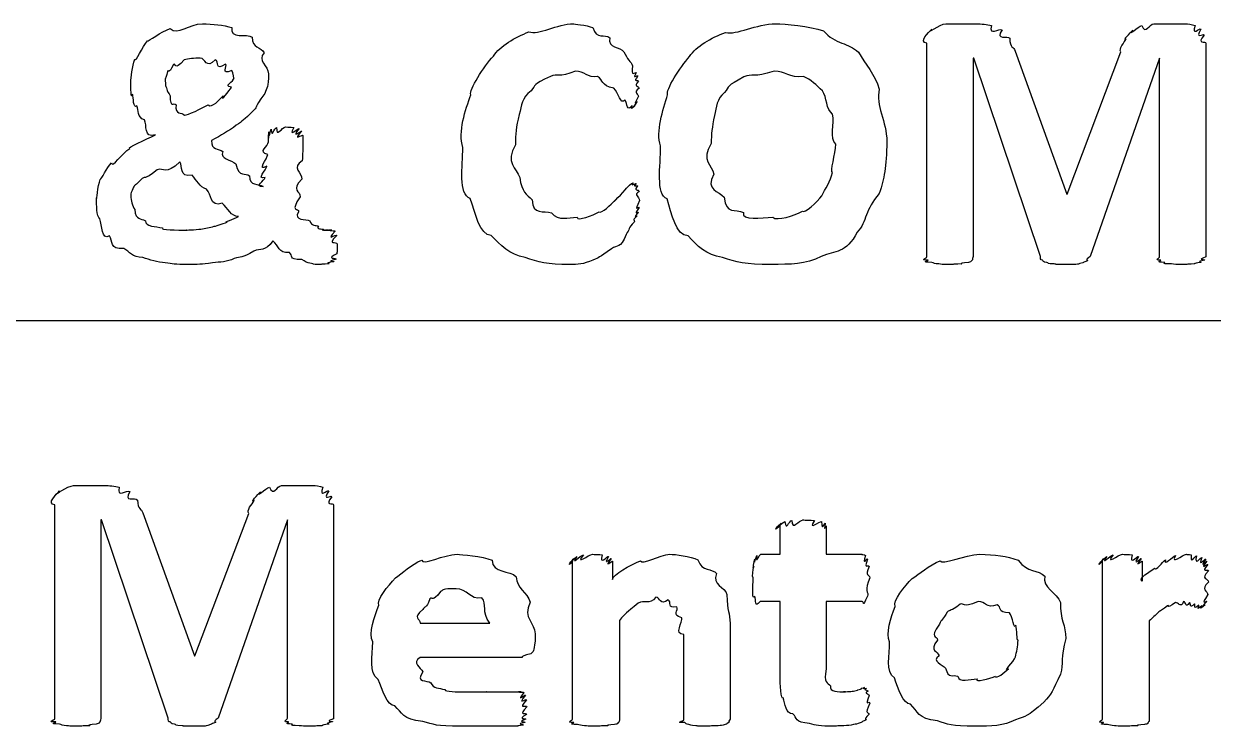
# Model space of a CAD drawing. Header units: millimetres. Extents: x 0 to 216, y 0 to 279.
# Drawn here: x 32.52 to 44.73, y 38.7 to 45.91 of the extents above; entities that cross this region are included whole.
import ezdxf

# ---------------------------------------------------------------- set-up
doc = ezdxf.new("R2010")
doc.units = ezdxf.units.MM
doc.layers.get('0').update_dxf_attribs({"linetype": 'CONTINUOUS'})

msp = doc.modelspace()

# ---------------------------------------------------------------- linework, layer by layer
at = {"color": 0}
for p, q in [((41.982, 45.9066), (42.3072, 45.9066)), ((44.1152, 45.9066), (44.4514, 45.9066)), ((41.789, 43.5144), (41.789, 45.708)), ((44.6497, 45.708), (44.6497, 43.5144)), ((42.2684, 45.5538), (42.2631, 45.5538)), ((42.2631, 45.5538), (42.2631, 43.5197)), ((42.9521, 43.5197), (42.2684, 45.5538)), ((42.6932, 45.6255), (43.2223, 44.1593)), ((43.2276, 44.1593), (43.779, 45.6198)), ((44.1759, 45.5538), (43.4647, 43.5197)), ((44.1759, 43.5197), (44.1759, 45.5538)), ((33.9742, 45.3277), (33.9742, 45.3277)), ((35.0325, 44.6938), (35.0325, 44.7601)), ((35.3854, 44.7601), (35.3854, 44.6994)), ((40.8534, 44.6719), (40.8534, 44.6719)), ((41.377, 44.6994), (41.377, 44.6994)), ((33.2686, 44.1205), (33.2686, 44.1205)), ((33.6214, 44.1427), (33.6214, 44.1427)), ((38.8401, 44.093), (38.8401, 44.093)), ((43.2223, 44.1593), (43.2276, 44.1593)), ((12.7, 42.8625), (203.2, 42.8625)), ((33.0329, 41.1688), (33.3582, 41.1688)), ((35.1662, 41.1688), (35.5025, 41.1688)), ((32.84, 38.7766), (32.84, 40.9706)), ((33.744, 40.8877), (34.2732, 39.4215)), ((34.2787, 39.4215), (34.8299, 40.8824)), ((35.7008, 40.9706), (35.7008, 38.7766)), ((33.3196, 40.816), (33.3141, 40.816)), ((33.3141, 40.816), (33.3141, 38.7823)), ((34.0031, 38.7823), (33.3196, 40.816)), ((35.2268, 40.816), (34.5157, 38.7823)), ((35.2268, 38.7823), (35.2268, 40.816)), ((40.2816, 40.4633), (40.2816, 40.7554)), ((40.7554, 40.7554), (40.7554, 40.4633)), ((40.083, 40.4633), (40.2816, 40.4633)), ((40.7554, 40.4633), (41.1247, 40.4633)), ((38.1536, 38.771), (38.1536, 40.3916)), ((38.5618, 40.3916), (38.5618, 40.2043)), ((43.5903, 38.771), (43.5903, 40.3916)), ((43.9981, 40.3916), (43.9981, 40.1877)), ((44.6761, 40.1768), (44.6761, 40.1768)), ((40.2816, 39.9782), (40.0773, 39.9782)), ((40.2816, 39.2232), (40.2816, 39.9782)), ((41.1247, 39.9782), (40.7554, 39.9782)), ((40.7554, 39.9782), (40.7554, 39.2892)), ((38.6334, 39.7852), (38.6334, 38.7657)), ((36.5883, 39.7577), (37.3048, 39.7577)), ((39.7686, 39.7524), (39.7686, 38.771)), ((44.0697, 39.7799), (44.0697, 38.771)), ((37.768, 39.6476), (37.768, 39.5704)), ((39.2949, 38.7657), (39.2949, 39.642)), ((42.7232, 39.5813), (42.7232, 39.5813)), ((43.2139, 39.5979), (43.2139, 39.5979)), ((34.2732, 39.4215), (34.2787, 39.4215)), ((37.6192, 39.4049), (36.5883, 39.4049)), ((41.202, 38.9364), (41.202, 38.9364))]:
    msp.add_line(p, q, dxfattribs=at)
for points in [[(34.0238, 45.8569), (34.0982, 45.7881), (34.2249, 45.9066), (34.3545, 45.9066)], [(34.3545, 45.9066), (34.462, 45.9066), (34.5722, 45.8929), (34.6577, 45.8682)], [(37.7045, 45.8241), (37.8037, 45.7881), (37.9966, 45.9066), (38.1621, 45.9066)], [(38.1621, 45.9066), (38.1564, 45.9066), (38.2972, 45.8929), (38.3603, 45.8682)], [(39.7235, 45.8184), (39.8307, 45.7881), (40.0403, 45.9066), (40.2361, 45.9066)], [(40.2361, 45.9066), (40.331, 45.9066), (40.586, 45.8819), (40.7264, 45.835)], [(41.8387, 45.8516), (41.7696, 45.7881), (41.9227, 45.9066), (41.982, 45.9066)], [(42.3072, 45.9066), (42.3362, 45.9066), (42.4092, 45.901), (42.4505, 45.89)], [(42.4505, 45.89), (42.4201, 45.7701), (42.5305, 45.8682), (42.5609, 45.8459)], [(43.9, 45.8403), (43.8397, 45.7701), (43.9568, 45.8819), (43.9939, 45.89)], [(43.9939, 45.89), (44.0298, 45.7881), (44.0711, 45.9066), (44.1152, 45.9066)], [(44.4514, 45.9066), (44.4486, 45.9066), (44.5135, 45.901), (44.5396, 45.89)], [(44.5396, 45.89), (44.5012, 45.7701), (44.5851, 45.8692), (44.6003, 45.8516)], [(33.7923, 45.7302), (33.7978, 45.726), (33.9314, 45.8265), (34.0238, 45.8569)], [(34.6577, 45.8682), (34.6315, 45.7412), (34.812, 45.8128), (34.8671, 45.7687)], [(34.8671, 45.7687), (34.8589, 45.653), (34.9622, 45.671), (34.9884, 45.6089)], [(37.3408, 45.5757), (37.4068, 45.6777), (37.5638, 45.7687), (37.7045, 45.8241)], [(38.3603, 45.8682), (38.3992, 45.7369), (38.4817, 45.8075), (38.5367, 45.7634)], [(38.5367, 45.7634), (38.5092, 45.653), (38.6387, 45.6752), (38.6803, 45.6198)], [(39.3541, 45.5704), (39.4201, 45.6752), (39.576, 45.7634), (39.7235, 45.8184)], [(40.7264, 45.835), (40.8492, 45.6928), (40.9885, 45.7137), (41.0849, 45.6145)], [(41.789, 45.708), (41.7008, 45.7193), (41.8056, 45.8184), (41.8387, 45.8516)], [(42.5609, 45.8459), (42.4836, 45.726), (42.6187, 45.7937), (42.6378, 45.7577)], [(43.834, 45.7521), (43.7871, 45.7218), (43.8739, 45.8184), (43.9, 45.8403)], [(44.6003, 45.8516), (44.5301, 45.7369), (44.625, 45.8156), (44.6334, 45.7909)], [(44.6334, 45.7909), (44.5477, 45.6861), (44.6497, 45.7369), (44.6497, 45.708)], [(33.66, 45.5429), (33.6765, 45.5013), (33.733, 45.6777), (33.7923, 45.7302)], [(42.6378, 45.7577), (42.6406, 45.653), (42.678, 45.6766), (42.6932, 45.6255)], [(43.779, 45.6198), (43.7515, 45.6487), (43.8146, 45.7151), (43.834, 45.7521)], [(33.6214, 45.3058), (33.6214, 45.3552), (33.6338, 45.4685), (33.66, 45.5429)], [(34.1671, 45.5373), (34.0582, 45.4131), (34.0858, 45.5097), (34.0568, 45.4875)], [(34.3324, 45.5538), (34.2677, 45.5538), (34.2139, 45.5482), (34.1671, 45.5373)], [(34.4868, 45.5373), (34.389, 45.4353), (34.3903, 45.5538), (34.3324, 45.5538)], [(34.5915, 45.4932), (34.4771, 45.4131), (34.5309, 45.5263), (34.4868, 45.5373)], [(34.9884, 45.6089), (34.914, 45.5277), (35.0325, 45.4738), (35.0325, 45.394)], [(37.109, 45.1788), (37.0872, 45.2258), (37.2413, 45.4685), (37.3408, 45.5757)], [(38.6803, 45.6198), (38.7103, 45.5429), (38.7533, 45.5164), (38.7685, 45.4766)], [(39.128, 45.1788), (39.1033, 45.2229), (39.2546, 45.4628), (39.3541, 45.5704)], [(41.0849, 45.6145), (41.1579, 45.4946), (41.2517, 45.3884), (41.2997, 45.2342)], [(33.9962, 45.4159), (33.9742, 45.3182), (33.9742, 45.3609), (33.9742, 45.3277)], [(34.0568, 45.4875), (34.0031, 45.3732), (34.01, 45.4448), (33.9962, 45.4159)], [(34.6577, 45.4272), (34.5323, 45.3775), (34.6204, 45.4738), (34.5915, 45.4932)], [(34.6797, 45.3499), (34.6797, 45.3291), (34.6715, 45.405), (34.6577, 45.4272)], [(38.184, 45.4215), (38.0048, 45.3471), (38.0023, 45.4021), (37.925, 45.3665)], [(38.4101, 45.3665), (38.3067, 45.3471), (38.2722, 45.4215), (38.184, 45.4215)], [(38.7685, 45.4766), (38.7435, 45.3471), (38.7985, 45.4159), (38.807, 45.405)], [(38.807, 45.405), (38.7586, 45.3291), (38.8193, 45.3856), (38.8235, 45.3718)], [(40.2195, 45.4215), (40.0113, 45.3471), (39.9948, 45.4007), (39.9108, 45.3609)], [(40.5225, 45.3665), (40.3712, 45.3471), (40.3408, 45.4215), (40.2195, 45.4215)], [(33.6379, 45.1845), (33.6214, 45.1129), (33.6214, 45.2646), (33.6214, 45.3058)], [(33.9742, 45.3277), (33.9742, 45.2589), (33.9769, 45.2755), (33.9852, 45.2508)], [(34.6522, 45.2561), (34.5612, 45.267), (34.6797, 45.3168), (34.6797, 45.3499)], [(35.0325, 45.394), (35.0325, 45.2561), (35.0187, 45.2519), (34.9939, 45.1901)], [(37.925, 45.3665), (37.7335, 45.2783), (37.7818, 45.2836), (37.7264, 45.2176)], [(38.5755, 45.2452), (38.4348, 45.2741), (38.4761, 45.3291), (38.4101, 45.3665)], [(38.8235, 45.3718), (38.7657, 45.3002), (38.8288, 45.339), (38.8288, 45.3168)], [(38.8288, 45.3168), (38.7696, 45.2589), (38.8345, 45.2741), (38.8345, 45.2452)], [(39.9108, 45.3609), (39.7288, 45.267), (39.7633, 45.267), (39.7122, 45.2011)], [(40.7155, 45.2176), (40.6506, 45.2783), (40.6026, 45.3334), (40.5225, 45.3665)], [(33.682, 45.0631), (33.6434, 45.0356), (33.6489, 45.1474), (33.6379, 45.1845)], [(33.9852, 45.2508), (33.9921, 45.2078), (34.0086, 45.1968), (34.0238, 45.1679)], [(34.0238, 45.1679), (34.0251, 45.0314), (34.0624, 45.1072), (34.0844, 45.0744)], [(34.4151, 45.0744), (34.451, 45.0314), (34.5323, 45.1376), (34.5695, 45.1679)], [(34.5695, 45.1679), (34.5281, 45.0906), (34.637, 45.2258), (34.6522, 45.2561)], [(34.9939, 45.1901), (34.8671, 45.0162), (34.9346, 45.0744), (34.8837, 45.019)], [(37.0265, 44.6387), (36.9768, 44.7957), (37.054, 45.0247), (37.109, 45.1788)], [(37.7264, 45.2176), (37.6273, 45.146), (37.6343, 45.0702), (37.6054, 44.9749)], [(38.6913, 45.1238), (38.6443, 45.0688), (38.6221, 45.2011), (38.5755, 45.2452)], [(38.8288, 45.1626), (38.7629, 45.0356), (38.8193, 45.121), (38.8126, 45.1072)], [(38.8345, 45.2452), (38.7696, 45.1968), (38.8317, 45.1845), (38.8288, 45.1626)], [(39.0564, 44.6553), (39.0042, 44.7957), (39.0797, 45.0247), (39.128, 45.1788)], [(39.7122, 45.2011), (39.6296, 45.1347), (39.6296, 45.055), (39.6074, 44.964)], [(40.8203, 44.9806), (40.7501, 45.0275), (40.7666, 45.1513), (40.7155, 45.2176)], [(41.2997, 45.2342), (41.257, 45.0716), (41.377, 44.9047), (41.377, 44.6994)], [(33.7592, 44.9199), (33.6834, 44.9474), (33.7041, 45.019), (33.682, 45.0631)], [(34.0844, 45.0744), (34.0734, 44.9654), (34.1395, 45.0053), (34.1726, 44.9696)], [(34.1726, 44.9696), (34.2015, 44.9654), (34.349, 45.0413), (34.4151, 45.0744)], [(38.7629, 45.0688), (38.7036, 44.9943), (38.7202, 45.0868), (38.6913, 45.1238)], [(38.7904, 45.0744), (38.7325, 44.9943), (38.7738, 45.0688), (38.7629, 45.0688)], [(38.8126, 45.1072), (38.7519, 45.0053), (38.8013, 45.0811), (38.7904, 45.0744)], [(33.8749, 44.7657), (33.7454, 44.7298), (33.7923, 44.8716), (33.7592, 44.9199)], [(34.8837, 45.019), (34.7679, 44.9104), (34.7748, 44.9157), (34.7018, 44.8649)], [(37.6054, 44.9749), (37.5722, 44.8398), (37.5666, 44.7795), (37.5666, 44.6663)], [(39.6074, 44.964), (39.5855, 44.8374), (39.5746, 44.7795), (39.5746, 44.6775)], [(40.8534, 44.6719), (40.7899, 44.7269), (40.8421, 44.8881), (40.8203, 44.9806)], [(34.7018, 44.8649), (34.6246, 44.807), (34.5474, 44.7615), (34.4482, 44.7103)], [(35.0325, 44.7601), (35.0325, 44.6857), (35.0339, 44.7876), (35.038, 44.7985)], [(35.038, 44.7985), (35.0394, 44.7075), (35.049, 44.8179), (35.06, 44.8261)], [(35.06, 44.8261), (35.0655, 44.7227), (35.0931, 44.8388), (35.1152, 44.8426)], [(35.1152, 44.8426), (35.1124, 44.7298), (35.1717, 44.8483), (35.2089, 44.8483)], [(35.2089, 44.8483), (35.1827, 44.8483), (35.2695, 44.8455), (35.2915, 44.8426)], [(35.2915, 44.8426), (35.2309, 44.7269), (35.3356, 44.8388), (35.3466, 44.8317)], [(35.3466, 44.8317), (35.2557, 44.7118), (35.3702, 44.8151), (35.3741, 44.8042)], [(35.3741, 44.8042), (35.2668, 44.6899), (35.3854, 44.7781), (35.3854, 44.7601)], [(33.6103, 44.6278), (33.5732, 44.6306), (33.7757, 44.7216), (33.8749, 44.7657)], [(34.4482, 44.7103), (34.4441, 44.6017), (34.5226, 44.6345), (34.564, 44.5946)], [(35.027, 44.5671), (34.914, 44.5865), (35.0325, 44.6525), (35.0325, 44.6938)], [(35.3854, 44.6994), (35.3854, 44.5643), (35.3826, 44.5671), (35.3797, 44.5012)], [(37.5666, 44.6663), (37.4537, 44.4803), (37.5804, 44.4253), (37.6107, 44.3301)], [(39.5746, 44.6775), (39.467, 44.5022), (39.5827, 44.4581), (39.6021, 44.3632)], [(40.8203, 44.3798), (40.7899, 44.3921), (40.8534, 44.5685), (40.8534, 44.6719)], [(41.377, 44.6994), (41.3741, 44.432), (41.3508, 44.3219), (41.2997, 44.1646)], [(33.4229, 44.4789), (33.4229, 44.4183), (33.5359, 44.5795), (33.6103, 44.6278)], [(34.564, 44.5946), (34.5281, 44.5202), (34.6522, 44.5121), (34.6963, 44.468)], [(35.0159, 44.4458), (34.9071, 44.3851), (35.0228, 44.5258), (35.027, 44.5671)], [(37.1038, 44.1152), (36.9768, 44.1565), (37.0265, 44.4405), (37.0265, 44.6387)], [(39.1224, 44.1096), (39.0042, 44.1565), (39.0564, 44.4458), (39.0564, 44.6553)], [(33.3072, 44.3082), (33.3196, 44.3149), (33.3706, 44.4267), (33.4229, 44.4789)], [(34.123, 44.4899), (33.981, 44.348), (33.9535, 44.4362), (33.8915, 44.4073)], [(34.2497, 44.3523), (34.1092, 44.3301), (34.1588, 44.4458), (34.123, 44.4899)], [(34.6963, 44.468), (34.7376, 44.3191), (34.7913, 44.3865), (34.8396, 44.3466)], [(34.9994, 44.3301), (34.9002, 44.3039), (35.0118, 44.4045), (35.0159, 44.4458)], [(35.3797, 44.5012), (35.264, 44.4362), (35.3769, 44.3756), (35.3741, 44.3135)], [(33.2686, 44.1205), (33.2686, 44.0764), (33.281, 44.2489), (33.3072, 44.3082)], [(33.7371, 44.3191), (33.6572, 44.2337), (33.6669, 44.2641), (33.6489, 44.2309)], [(33.8915, 44.4073), (33.7385, 44.2888), (33.7771, 44.348), (33.7371, 44.3191)], [(34.3986, 44.2087), (34.3228, 44.2337), (34.2966, 44.3039), (34.2497, 44.3523)], [(34.8396, 44.3466), (34.8341, 44.2376), (34.9333, 44.2694), (34.9774, 44.2366)], [(34.9774, 44.2366), (34.885, 44.2337), (34.9911, 44.2969), (34.9994, 44.3301)], [(35.3741, 44.3135), (35.2557, 44.1935), (35.3646, 44.1897), (35.3579, 44.1318)], [(37.6107, 44.3301), (37.6301, 44.1759), (37.6823, 44.1607), (37.7377, 44.0986)], [(39.6021, 44.3632), (39.5083, 44.1978), (39.6586, 44.1925), (39.7069, 44.1262)], [(40.7099, 44.1427), (40.7458, 44.2115), (40.798, 44.2916), (40.8203, 44.3798)], [(33.6489, 44.2309), (33.6214, 44.1717), (33.6214, 44.1717), (33.6214, 44.1427)], [(34.5584, 44.0655), (34.4261, 44.0214), (34.4496, 44.1607), (34.3986, 44.2087)], [(38.5921, 44.0986), (38.5381, 44.0394), (38.6775, 44.1826), (38.7078, 44.22)], [(38.7078, 44.22), (38.7145, 44.2309), (38.7586, 44.275), (38.7738, 44.275)], [(38.7738, 44.275), (38.7435, 44.2309), (38.7985, 44.2722), (38.807, 44.2694)], [(38.807, 44.2694), (38.7586, 44.2225), (38.8193, 44.2556), (38.8235, 44.2419)], [(38.8235, 44.2419), (38.7696, 44.1935), (38.8345, 44.2087), (38.8345, 44.1868)], [(38.8345, 44.1868), (38.7738, 44.1494), (38.8401, 44.1332), (38.8401, 44.093)], [(33.3017, 43.9057), (33.2686, 43.9332), (33.2686, 44.0436), (33.2686, 44.1205)], [(33.6214, 44.1427), (33.6214, 44.0902), (33.6338, 44.0436), (33.66, 43.9995)], [(34.7238, 43.9279), (34.6535, 43.9251), (34.6136, 44.0171), (34.5584, 44.0655)], [(35.3579, 44.1318), (35.2447, 43.9621), (35.348, 44.0242), (35.3413, 43.9773)], [(37.3186, 43.7349), (37.1972, 43.7374), (37.1546, 43.9635), (37.1038, 44.1152)], [(37.7377, 44.0986), (37.7402, 43.936), (37.8587, 43.9953), (37.936, 43.9663)], [(38.4267, 43.9773), (38.4457, 43.9512), (38.548, 44.0545), (38.5921, 44.0986)], [(38.8401, 44.093), (38.7738, 43.9621), (38.8373, 44.0394), (38.8345, 44.0214)], [(39.3375, 43.7293), (39.2134, 43.7349), (39.1693, 43.9579), (39.1224, 44.1096)], [(39.7069, 44.1262), (39.7245, 43.9469), (39.824, 44.0076), (39.9052, 43.972)], [(40.5116, 43.9829), (40.5296, 43.9579), (40.6619, 44.0764), (40.7099, 44.1427)], [(41.2997, 44.1646), (41.1536, 44.002), (41.173, 43.8781), (41.0739, 43.7677)], [(33.66, 43.9995), (33.6724, 43.8849), (33.722, 43.9166), (33.7702, 43.8838)], [(35.3413, 43.9773), (35.282, 43.8781), (35.4238, 43.9085), (35.457, 43.8838)], [(37.936, 43.9663), (38.0132, 43.8781), (38.1014, 43.9222), (38.2005, 43.9222)], [(38.2005, 43.9222), (38.2005, 43.8781), (38.3632, 43.9402), (38.4267, 43.9773)], [(38.8126, 43.9332), (38.7519, 43.8781), (38.7985, 43.9057), (38.7847, 43.8725)], [(38.8288, 43.972), (38.7629, 43.8961), (38.8193, 43.9441), (38.8126, 43.9332)], [(38.8345, 44.0214), (38.7696, 43.9251), (38.8317, 43.9857), (38.8288, 43.972)], [(39.9052, 43.972), (39.8861, 43.8781), (40.0872, 43.9222), (40.2086, 43.9222)], [(40.2086, 43.9222), (40.247, 43.8781), (40.4301, 43.9416), (40.5116, 43.9829)], [(33.4009, 43.7293), (33.3155, 43.6824), (33.3265, 43.8397), (33.3017, 43.9057)], [(33.7702, 43.8838), (33.7675, 43.8231), (33.8763, 43.8298), (33.9466, 43.8118)], [(33.9466, 43.8118), (33.9108, 43.79), (34.1023, 43.79), (34.1946, 43.79)], [(34.3379, 43.8009), (34.382, 43.8037), (34.4317, 43.8175), (34.4758, 43.8284)], [(34.4758, 43.8284), (34.473, 43.8256), (34.5667, 43.8535), (34.6081, 43.8725)], [(34.6081, 43.8725), (34.5543, 43.863), (34.6866, 43.9085), (34.7238, 43.9279)], [(35.457, 43.8838), (35.4693, 43.8298), (35.523, 43.8422), (35.5452, 43.8284)], [(35.5452, 43.8284), (35.5134, 43.8009), (35.585, 43.8023), (35.6002, 43.7956)], [(38.7847, 43.8725), (38.7216, 43.8118), (38.7421, 43.7967), (38.7022, 43.7459)], [(33.5497, 43.6026), (33.3968, 43.5832), (33.4409, 43.6809), (33.4009, 43.7293)], [(34.1946, 43.79), (34.1685, 43.79), (34.2897, 43.7928), (34.3379, 43.8009)], [(35.6002, 43.7956), (35.5466, 43.79), (35.6334, 43.79), (35.6443, 43.79)], [(35.6443, 43.79), (35.5727, 43.79), (35.6718, 43.79), (35.6828, 43.79)], [(35.6828, 43.79), (35.5974, 43.79), (35.7078, 43.7857), (35.7159, 43.779)], [(35.7159, 43.779), (35.6126, 43.6577), (35.7283, 43.7568), (35.7325, 43.7349)], [(35.7325, 43.7349), (35.6196, 43.6164), (35.7382, 43.6866), (35.7382, 43.6467)], [(37.6661, 43.5088), (37.502, 43.5363), (37.4138, 43.6354), (37.3186, 43.7349)], [(38.7022, 43.7459), (38.6415, 43.5913), (38.6112, 43.6439), (38.5533, 43.597)], [(39.6903, 43.5088), (39.522, 43.5321), (39.4324, 43.6301), (39.3375, 43.7293)], [(41.0739, 43.7677), (40.9554, 43.5501), (40.8506, 43.5776), (40.7046, 43.5197)], [(33.7426, 43.5088), (33.6324, 43.5102), (33.6076, 43.5652), (33.5497, 43.6026)], [(34.8837, 43.5751), (34.7527, 43.4993), (34.7527, 43.5197), (34.6797, 43.4979)], [(35.0766, 43.6795), (34.9994, 43.561), (34.9498, 43.6079), (34.8837, 43.5751)], [(35.2475, 43.5585), (35.1276, 43.5501), (35.1427, 43.6316), (35.0766, 43.6795)], [(35.7382, 43.6467), (35.7382, 43.5321), (35.7353, 43.5695), (35.7325, 43.5472)], [(38.5533, 43.597), (38.4101, 43.4993), (38.4334, 43.5144), (38.3603, 43.4813)], [(33.9742, 43.4538), (33.8928, 43.459), (33.8157, 43.4827), (33.7426, 43.5088)], [(34.2222, 43.4372), (34.0541, 43.4372), (34.0541, 43.4428), (33.9742, 43.4538)], [(34.4592, 43.4538), (34.3407, 43.4372), (34.3063, 43.4372), (34.2222, 43.4372)], [(34.6797, 43.4979), (34.6094, 43.459), (34.5364, 43.4647), (34.4592, 43.4538)], [(35.3741, 43.4869), (35.2227, 43.488), (35.2944, 43.5282), (35.2475, 43.5585)], [(35.4736, 43.4481), (35.4182, 43.4509), (35.4143, 43.4675), (35.3741, 43.4869)], [(35.5561, 43.4372), (35.4736, 43.4372), (35.5025, 43.44), (35.4736, 43.4481)], [(35.705, 43.4647), (35.5865, 43.4481), (35.6747, 43.4495), (35.65, 43.4428)], [(35.7269, 43.4922), (35.6087, 43.4619), (35.7159, 43.4717), (35.705, 43.4647)], [(35.7325, 43.5472), (35.6168, 43.488), (35.7297, 43.506), (35.7269, 43.4922)], [(38.1233, 43.4372), (37.8919, 43.4372), (37.8008, 43.4605), (37.6661, 43.5088)], [(38.3603, 43.4813), (38.2626, 43.4372), (38.2076, 43.4372), (38.1233, 43.4372)], [(40.192, 43.4372), (39.9232, 43.4372), (39.8336, 43.4605), (39.6903, 43.5088)], [(40.7046, 43.5197), (40.5448, 43.4372), (40.386, 43.4372), (40.192, 43.4372)], [(41.7999, 43.4813), (41.7008, 43.477), (41.789, 43.5031), (41.789, 43.5144)], [(41.8387, 43.459), (41.7146, 43.459), (41.807, 43.4728), (41.7999, 43.4813)], [(41.9104, 43.4428), (41.8691, 43.4439), (41.8564, 43.4509), (41.8387, 43.459)], [(42.2134, 43.459), (42.0825, 43.4439), (42.1707, 43.4453), (42.1418, 43.4428)], [(42.2522, 43.4813), (42.237, 43.459), (42.2314, 43.4661), (42.2134, 43.459)], [(42.2631, 43.5197), (42.2522, 43.477), (42.2589, 43.4922), (42.2522, 43.4813)], [(42.974, 43.4813), (42.9493, 43.477), (42.9549, 43.5046), (42.9521, 43.5197)], [(43.0181, 43.459), (42.9715, 43.459), (42.9853, 43.4728), (42.974, 43.4813)], [(43.0953, 43.4428), (43.0128, 43.4439), (43.0403, 43.4509), (43.0181, 43.459)], [(43.3874, 43.4538), (43.3352, 43.44), (43.3447, 43.44), (43.3158, 43.4372)], [(43.4372, 43.4756), (43.3765, 43.4552), (43.4097, 43.4605), (43.3874, 43.4538)], [(43.4647, 43.5197), (43.3987, 43.4728), (43.4481, 43.4869), (43.4372, 43.4756)], [(44.1868, 43.4813), (44.1152, 43.477), (44.1759, 43.5046), (44.1759, 43.5197)], [(44.2253, 43.459), (44.129, 43.459), (44.1935, 43.4728), (44.1868, 43.4813)], [(44.2969, 43.4428), (44.166, 43.4439), (44.2433, 43.4509), (44.2253, 43.459)], [(44.6003, 43.459), (44.4969, 43.4439), (44.5576, 43.4453), (44.5287, 43.4428)], [(44.6387, 43.4813), (44.534, 43.459), (44.6183, 43.4661), (44.6003, 43.459)], [(44.6497, 43.5144), (44.5477, 43.477), (44.6458, 43.4922), (44.6387, 43.4813)], [(35.65, 43.4428), (35.5353, 43.4372), (35.5921, 43.4372), (35.5561, 43.4372)], [(42.0261, 43.4372), (41.9322, 43.4372), (41.9435, 43.4386), (41.9104, 43.4428)], [(42.1418, 43.4428), (42.0232, 43.4372), (42.073, 43.4372), (42.0261, 43.4372)], [(43.2058, 43.4372), (43.0749, 43.4372), (43.1285, 43.4386), (43.0953, 43.4428)], [(43.3158, 43.4372), (43.2774, 43.4372), (43.2499, 43.4372), (43.2058, 43.4372)], [(44.413, 43.4372), (44.3466, 43.4372), (44.3301, 43.4386), (44.2969, 43.4428)], [(44.5287, 43.4428), (44.4377, 43.4372), (44.4595, 43.4372), (44.413, 43.4372)], [(32.8896, 41.1138), (32.8208, 41.0503), (32.9737, 41.1688), (33.0329, 41.1688)], [(33.3582, 41.1688), (33.3871, 41.1688), (33.4602, 41.1635), (33.5015, 41.1522)], [(33.5015, 41.1522), (33.4712, 41.0326), (33.5814, 41.1304), (33.6117, 41.1081)], [(34.9512, 41.1028), (34.8905, 41.0326), (35.0077, 41.1441), (35.0449, 41.1522)], [(35.0449, 41.1522), (35.0807, 41.0503), (35.1221, 41.1688), (35.1662, 41.1688)], [(35.5025, 41.1688), (35.4997, 41.1688), (35.5646, 41.1635), (35.5907, 41.1522)], [(35.5907, 41.1522), (35.5519, 41.0326), (35.6362, 41.1318), (35.6514, 41.1138)], [(32.84, 40.9706), (32.7518, 40.9815), (32.8566, 41.0806), (32.8896, 41.1138)], [(33.6117, 41.1081), (33.5346, 40.9885), (33.6696, 41.0559), (33.6889, 41.0199)], [(33.6889, 41.0199), (33.6917, 40.9152), (33.7289, 40.9388), (33.744, 40.8877)], [(34.8299, 40.8824), (34.8023, 40.9113), (34.8657, 40.9773), (34.885, 41.0147)], [(34.885, 41.0147), (34.8382, 40.9843), (34.925, 41.0806), (34.9512, 41.1028)], [(35.6514, 41.1138), (35.5808, 40.9995), (35.6761, 41.0778), (35.6842, 41.0531)], [(35.6842, 41.0531), (35.5988, 40.9483), (35.7008, 40.9995), (35.7008, 40.9706)], [(40.2816, 40.7554), (40.174, 40.6686), (40.284, 40.7748), (40.2925, 40.7829)], [(40.2925, 40.7829), (40.1891, 40.6837), (40.3119, 40.7956), (40.331, 40.7995)], [(40.331, 40.7995), (40.3433, 40.6947), (40.3722, 40.8107), (40.4026, 40.8107)], [(40.4026, 40.8107), (40.4054, 40.6975), (40.4742, 40.816), (40.5183, 40.816)], [(40.5183, 40.816), (40.4978, 40.816), (40.604, 40.8132), (40.6344, 40.8107)], [(40.6344, 40.8107), (40.5599, 40.6947), (40.6908, 40.8065), (40.706, 40.7995)], [(40.706, 40.7995), (40.7113, 40.6837), (40.7363, 40.7899), (40.7444, 40.7829)], [(40.7444, 40.7829), (40.725, 40.6686), (40.7554, 40.7666), (40.7554, 40.7554)], [(36.3347, 40.2209), (36.4024, 40.265), (36.4973, 40.3613), (36.6049, 40.4026)], [(36.6049, 40.4026), (36.6159, 40.3447), (36.8321, 40.4633), (36.9686, 40.4633)], [(36.9686, 40.4633), (37.0085, 40.4633), (37.2276, 40.4428), (37.3271, 40.4026)], [(37.3271, 40.4026), (37.3285, 40.265), (37.5116, 40.3049), (37.5751, 40.2318)], [(38.1536, 40.3916), (38.0739, 40.3091), (38.1564, 40.411), (38.1649, 40.4192)], [(38.1649, 40.4192), (38.0891, 40.3271), (38.1826, 40.4372), (38.1977, 40.4414)], [(38.1977, 40.4414), (38.1222, 40.338), (38.2379, 40.4537), (38.264, 40.458)], [(38.264, 40.458), (38.173, 40.3447), (38.3205, 40.4633), (38.3575, 40.4633)], [(38.3575, 40.4633), (38.3688, 40.4633), (38.4309, 40.4604), (38.457, 40.458)], [(38.457, 40.458), (38.4238, 40.338), (38.5078, 40.4481), (38.523, 40.4414)], [(38.523, 40.4414), (38.4528, 40.3271), (38.5466, 40.4301), (38.5505, 40.4192)], [(38.5505, 40.4192), (38.4637, 40.3091), (38.5618, 40.4026), (38.5618, 40.3916)], [(38.5618, 40.2043), (38.559, 40.2565), (38.7519, 40.3532), (38.8482, 40.3973)], [(38.8482, 40.3973), (38.8676, 40.3447), (39.044, 40.4633), (39.1513, 40.4633)], [(39.1513, 40.4633), (39.2067, 40.4633), (39.3608, 40.4442), (39.4381, 40.4082)], [(39.4381, 40.4082), (39.4822, 40.2759), (39.5827, 40.3271), (39.6311, 40.265)], [(40.0113, 40.3366), (39.9976, 40.2939), (40.0184, 40.3945), (40.0223, 40.4139)], [(40.0223, 40.4139), (40.0085, 40.331), (40.036, 40.4442), (40.0445, 40.4523)], [(40.0445, 40.4523), (40.0279, 40.3447), (40.0678, 40.4633), (40.083, 40.4633)], [(41.1247, 40.4633), (41.1043, 40.4633), (41.1498, 40.4594), (41.1579, 40.4523)], [(41.1579, 40.4523), (41.1219, 40.331), (41.1759, 40.4315), (41.1798, 40.4139)], [(41.1798, 40.4139), (41.1332, 40.2939), (41.1924, 40.3698), (41.1963, 40.3366)], [(41.6373, 40.2153), (41.7089, 40.2565), (41.8098, 40.3532), (41.9241, 40.3973)], [(41.9241, 40.3973), (41.9407, 40.3447), (42.1778, 40.4633), (42.3319, 40.4633)], [(42.3319, 40.4633), (42.4808, 40.4633), (42.6131, 40.4428), (42.7232, 40.4026)], [(42.7232, 40.4026), (42.8226, 40.2678), (42.9288, 40.3105), (42.999, 40.2375)], [(43.5903, 40.3916), (43.5102, 40.3091), (43.5928, 40.411), (43.6012, 40.4192)], [(43.6012, 40.4192), (43.5254, 40.3271), (43.6192, 40.4372), (43.6344, 40.4414)], [(43.6344, 40.4414), (43.5585, 40.338), (43.6742, 40.4537), (43.7003, 40.458)], [(43.7003, 40.458), (43.6093, 40.3447), (43.7568, 40.4633), (43.7942, 40.4633)], [(43.7942, 40.4633), (43.8051, 40.4633), (43.8672, 40.4604), (43.8933, 40.458)], [(43.8933, 40.458), (43.8602, 40.338), (43.9441, 40.4481), (43.9593, 40.4414)], [(43.9593, 40.4414), (43.8891, 40.3271), (43.9829, 40.4301), (43.9872, 40.4192)], [(43.9872, 40.4192), (43.9, 40.3091), (43.9981, 40.4026), (43.9981, 40.3916)], [(44.1247, 40.32), (44.1427, 40.2869), (44.202, 40.386), (44.2352, 40.4082)], [(44.2352, 40.4082), (44.2129, 40.331), (44.3068, 40.4442), (44.3399, 40.4523)], [(44.3399, 40.4523), (44.2817, 40.3447), (44.413, 40.4633), (44.45, 40.4633)], [(44.45, 40.4633), (44.4514, 40.4633), (44.4803, 40.4604), (44.4997, 40.458)], [(44.4997, 40.458), (44.4885, 40.3419), (44.5354, 40.4537), (44.5548, 40.4467)], [(44.5548, 40.4467), (44.5287, 40.331), (44.5946, 40.4372), (44.6098, 40.4301)], [(44.6098, 40.4301), (44.5615, 40.32), (44.6401, 40.4206), (44.6486, 40.4139)], [(44.6486, 40.4139), (44.5766, 40.3049), (44.6596, 40.3987), (44.6596, 40.3916)], [(40.0057, 40.2209), (39.9905, 40.2318), (40.0071, 40.3063), (40.0113, 40.3366)], [(41.1963, 40.3366), (41.1413, 40.2318), (41.202, 40.2678), (41.202, 40.2209)], [(43.9981, 40.1877), (43.9441, 40.2167), (44.0835, 40.2869), (44.1247, 40.32)], [(44.6596, 40.3916), (44.5795, 40.2897), (44.6663, 40.3722), (44.6705, 40.3585)], [(44.6705, 40.3585), (44.5879, 40.2608), (44.6761, 40.3214), (44.6761, 40.2925)], [(44.6761, 40.2925), (44.5879, 40.2015), (44.6761, 40.2237), (44.6761, 40.1768)], [(36.164, 39.9397), (36.1379, 39.9891), (36.2603, 40.1436), (36.3347, 40.2209)], [(37.5751, 40.2318), (37.5751, 40.1175), (37.688, 40.072), (37.7183, 39.9729)], [(39.6311, 40.265), (39.5813, 40.1507), (39.7164, 40.1299), (39.7358, 40.0498)], [(40.0223, 40.0332), (39.9905, 39.9782), (40.0057, 40.1327), (40.0057, 40.2209)], [(41.202, 40.2209), (41.1413, 40.0953), (41.1939, 40.0692), (41.1798, 40.0332)], [(41.4609, 39.9288), (41.4362, 39.9852), (41.5604, 40.138), (41.6373, 40.2153)], [(42.999, 40.2375), (42.9659, 40.1214), (43.1257, 40.0734), (43.1588, 39.9673)], [(44.6761, 40.1768), (44.5879, 40.1024), (44.6733, 40.083), (44.6705, 40.0498)], [(36.7979, 40.083), (36.7111, 39.9563), (36.7164, 40.0389), (36.6875, 40.0057)], [(36.9577, 40.1105), (36.7993, 40.1105), (36.842, 40.101), (36.7979, 40.083)], [(37.2223, 40.017), (37.0967, 39.9919), (37.0748, 40.1105), (36.9577, 40.1105)], [(39.7358, 40.0498), (39.7387, 39.8709), (39.7686, 39.8695), (39.7686, 39.7524)], [(40.0773, 39.9782), (40.017, 39.9038), (40.036, 39.9962), (40.0223, 40.0332)], [(41.1798, 40.0332), (41.1152, 39.9038), (41.1498, 39.9782), (41.1247, 39.9782)], [(44.6705, 40.0498), (44.5837, 39.9232), (44.6663, 39.9962), (44.6596, 39.9782)], [(36.1033, 39.5647), (36.0564, 39.6505), (36.1227, 39.8293), (36.164, 39.9397)], [(36.6875, 40.0057), (36.6518, 39.8928), (36.6339, 39.9397), (36.6159, 39.8956)], [(37.3048, 39.7577), (37.2138, 39.8681), (37.2801, 39.9535), (37.2223, 40.017)], [(37.7183, 39.9729), (37.6372, 39.8018), (37.768, 39.7648), (37.768, 39.6476)], [(38.8264, 39.9616), (38.6955, 39.853), (38.6994, 39.8625), (38.6334, 39.7852)], [(39.008, 40.0223), (38.9378, 39.9341), (38.8881, 40.0018), (38.8264, 39.9616)], [(39.135, 39.9948), (39.044, 39.9341), (39.055, 40.0223), (39.008, 40.0223)], [(39.2232, 39.9232), (39.1185, 39.9009), (39.1707, 39.9796), (39.135, 39.9948)], [(39.2726, 39.8127), (39.1626, 39.8378), (39.2451, 39.8928), (39.2232, 39.9232)], [(41.4059, 39.5647), (41.359, 39.6434), (41.4239, 39.8184), (41.4609, 39.9288)], [(42.128, 39.9507), (42.0247, 39.8681), (42.0317, 39.9038), (41.9957, 39.8681)], [(42.3153, 39.9782), (42.1308, 39.9038), (42.183, 39.9687), (42.128, 39.9507)], [(42.5083, 39.945), (42.3954, 39.9038), (42.3926, 39.9782), (42.3153, 39.9782)], [(42.635, 39.8625), (42.5027, 39.8639), (42.5633, 39.926), (42.5083, 39.945)], [(43.1588, 39.9673), (43.1532, 39.7909), (43.2139, 39.7372), (43.2139, 39.5979)], [(44.257, 39.9341), (44.1607, 39.8597), (44.1978, 39.8985), (44.1688, 39.8734)], [(44.3399, 39.9673), (44.22, 39.89), (44.286, 39.9478), (44.257, 39.9341)], [(44.4225, 39.9782), (44.3893, 39.9038), (44.3646, 39.9743), (44.3399, 39.9673)], [(44.4832, 39.9673), (44.4405, 39.9038), (44.4444, 39.9782), (44.4225, 39.9782)], [(44.5326, 39.9563), (44.4775, 39.8928), (44.5012, 39.963), (44.4832, 39.9673)], [(44.5766, 39.9397), (44.5107, 39.8861), (44.5505, 39.9521), (44.5326, 39.9563)], [(44.6098, 39.9341), (44.5354, 39.8748), (44.5904, 39.9355), (44.5766, 39.9397)], [(44.643, 39.945), (44.5576, 39.8748), (44.6236, 39.9341), (44.6098, 39.9341)], [(44.6596, 39.9782), (44.5728, 39.89), (44.6497, 39.9521), (44.643, 39.945)], [(36.6159, 39.8956), (36.5016, 39.8046), (36.5912, 39.8046), (36.5883, 39.7577)], [(39.2949, 39.642), (39.1873, 39.6363), (39.2864, 39.7715), (39.2726, 39.8127)], [(41.9957, 39.8681), (41.9545, 39.7979), (41.9365, 39.7937), (41.9185, 39.7468)], [(42.7013, 39.7358), (42.6819, 39.6766), (42.6681, 39.8293), (42.635, 39.8625)], [(44.1688, 39.8734), (44.1029, 39.8089), (44.1053, 39.8156), (44.0697, 39.7799)], [(41.9185, 39.7468), (41.8042, 39.5841), (41.8966, 39.6434), (41.8966, 39.5813)], [(42.7232, 39.5813), (42.7083, 39.5774), (42.715, 39.6875), (42.7013, 39.7358)], [(36.1583, 39.1791), (36.0564, 39.2465), (36.1033, 39.4173), (36.1033, 39.5647)], [(37.768, 39.5704), (37.7543, 39.46), (37.7529, 39.4727), (37.7239, 39.4437)], [(41.4556, 39.1954), (41.359, 39.2575), (41.4059, 39.4286), (41.4059, 39.5647)], [(41.8966, 39.5813), (41.8042, 39.467), (41.9019, 39.4727), (41.9132, 39.4215)], [(42.6956, 39.4106), (42.7083, 39.46), (42.7232, 39.5182), (42.7232, 39.5813)], [(43.2139, 39.5979), (43.1532, 39.401), (43.1945, 39.3442), (43.1588, 39.2342)], [(37.7239, 39.4437), (37.5818, 39.4049), (37.6633, 39.4049), (37.6192, 39.4049)], [(41.9132, 39.4215), (41.8303, 39.3679), (41.9488, 39.3305), (41.9791, 39.2949)], [(36.5883, 39.4049), (36.4973, 39.3499), (36.5965, 39.3002), (36.6159, 39.2561)], [(41.9791, 39.2949), (42.0095, 39.1806), (42.0536, 39.2342), (42.1058, 39.212)], [(42.624, 39.2892), (42.5581, 39.2423), (42.6805, 39.3622), (42.6956, 39.4106)], [(36.3291, 38.9089), (36.2522, 38.9117), (36.1982, 39.0715), (36.1583, 39.1791)], [(36.6159, 39.2561), (36.5347, 39.1432), (36.6614, 39.1749), (36.6984, 39.146)], [(40.3144, 38.9915), (40.2925, 38.9601), (40.2816, 39.135), (40.2816, 39.2232)], [(40.7554, 39.2892), (40.725, 39.1322), (40.7691, 39.1527), (40.7995, 39.1128)], [(41.6207, 38.9255), (41.5466, 38.9227), (41.4913, 39.0881), (41.4556, 39.1954)], [(42.1058, 39.212), (42.1171, 39.1403), (42.2271, 39.1844), (42.3044, 39.1844)], [(42.3044, 39.1844), (42.2674, 39.1403), (42.4395, 39.1929), (42.4917, 39.212)], [(42.4917, 39.212), (42.4917, 39.1763), (42.5909, 39.2561), (42.624, 39.2892)], [(43.1588, 39.2342), (43.0788, 39.0631), (43.065, 39.0275), (42.9877, 38.9474)], [(36.6984, 39.146), (36.7259, 39.0853), (36.7827, 39.0924), (36.842, 39.0744)], [(36.842, 39.0744), (36.8434, 39.0521), (36.9701, 39.0521), (37.0512, 39.0521)], [(37.0512, 39.0521), (37.1256, 39.0521), (37.2085, 39.0521), (37.2717, 39.0521)], [(37.2717, 39.0521), (37.2512, 39.0521), (37.3874, 39.0521), (37.4315, 39.0521)], [(37.4315, 39.0521), (37.4608, 39.0521), (37.5172, 39.0521), (37.5475, 39.0521)], [(37.5475, 39.0521), (37.5225, 39.0521), (37.6054, 39.0521), (37.6245, 39.0521)], [(37.6245, 39.0521), (37.5528, 39.0521), (37.6439, 39.0493), (37.652, 39.0469)], [(40.7995, 39.1128), (40.7843, 39.0521), (40.8795, 39.0521), (40.954, 39.0521)], [(40.954, 39.0521), (40.8838, 39.0521), (41.0009, 39.0536), (41.0199, 39.0578)], [(41.0199, 39.0578), (41.0422, 39.0592), (41.0602, 39.0645), (41.0753, 39.0687)], [(41.0753, 39.0687), (41.0753, 39.0701), (41.1081, 39.0811), (41.1194, 39.0853)], [(41.1194, 39.0853), (41.0972, 39.0811), (41.1385, 39.0962), (41.1469, 39.0962)], [(41.1469, 39.0962), (41.111, 39.0811), (41.1607, 39.0924), (41.1688, 39.0853)], [(41.1688, 39.0853), (41.1261, 39.0701), (41.1812, 39.0715), (41.1854, 39.0578)], [(41.1854, 39.0578), (41.1332, 39.044), (41.1924, 39.0317), (41.1963, 39.0137)], [(37.652, 39.0469), (37.5666, 38.9269), (37.6647, 39.0331), (37.6686, 39.019)], [(37.6686, 39.019), (37.5779, 38.9008), (37.6798, 38.9915), (37.6798, 38.9696)], [(37.6798, 38.9696), (37.5818, 38.8606), (37.6851, 38.9269), (37.6851, 38.898)], [(40.4139, 38.8264), (40.3366, 38.8278), (40.3366, 38.9255), (40.3144, 38.9915)], [(41.1963, 39.0137), (41.1413, 38.8895), (41.202, 38.9696), (41.202, 38.9364)], [(41.202, 38.9364), (41.1413, 38.8098), (41.1977, 38.8497), (41.191, 38.8207)], [(42.9877, 38.9474), (42.8075, 38.7876), (42.8128, 38.8098), (42.6956, 38.7657)], [(36.6159, 38.7491), (36.4024, 38.7685), (36.4063, 38.8387), (36.3291, 38.9089)], [(37.6798, 38.8207), (37.5779, 38.7615), (37.677, 38.7847), (37.6742, 38.771)], [(37.6851, 38.898), (37.5818, 38.8013), (37.6823, 38.8426), (37.6798, 38.8207)], [(40.5846, 38.7269), (40.4276, 38.7396), (40.4604, 38.7823), (40.4139, 38.8264)], [(41.191, 38.8207), (41.1261, 38.7544), (41.1745, 38.7766), (41.1635, 38.7657)], [(41.8966, 38.7544), (41.6941, 38.7766), (41.6941, 38.8511), (41.6207, 38.9255)], [(32.8511, 38.7435), (32.7518, 38.7396), (32.84, 38.7657), (32.84, 38.7766)], [(32.8896, 38.7216), (32.7656, 38.7216), (32.8579, 38.7354), (32.8511, 38.7435)], [(32.9613, 38.705), (32.92, 38.7064), (32.9076, 38.7131), (32.8896, 38.7216)], [(33.077, 38.6994), (32.9833, 38.6994), (32.9944, 38.7008), (32.9613, 38.705)], [(33.1928, 38.705), (33.0743, 38.6994), (33.1239, 38.6994), (33.077, 38.6994)], [(33.2645, 38.7216), (33.1336, 38.7064), (33.2218, 38.7078), (33.1928, 38.705)], [(33.303, 38.7435), (33.2879, 38.7216), (33.2824, 38.7283), (33.2645, 38.7216)], [(33.3141, 38.7823), (33.303, 38.7396), (33.3099, 38.7544), (33.303, 38.7435)], [(34.0251, 38.7435), (34.0003, 38.7396), (34.0058, 38.7671), (34.0031, 38.7823)], [(34.0692, 38.7216), (34.0224, 38.7216), (34.0362, 38.7354), (34.0251, 38.7435)], [(34.1464, 38.705), (34.0637, 38.7064), (34.0913, 38.7131), (34.0692, 38.7216)], [(34.2567, 38.6994), (34.1257, 38.6994), (34.1795, 38.7008), (34.1464, 38.705)], [(34.3669, 38.6994), (34.3283, 38.6994), (34.3008, 38.6994), (34.2567, 38.6994)], [(34.4386, 38.716), (34.3862, 38.7022), (34.3958, 38.7022), (34.3669, 38.6994)], [(34.4882, 38.7382), (34.4275, 38.7174), (34.4606, 38.723), (34.4386, 38.716)], [(34.5157, 38.7823), (34.4496, 38.7354), (34.4992, 38.7491), (34.4882, 38.7382)], [(35.2378, 38.7435), (35.1662, 38.7396), (35.2268, 38.7671), (35.2268, 38.7823)], [(35.2764, 38.7216), (35.18, 38.7216), (35.2447, 38.7354), (35.2378, 38.7435)], [(35.348, 38.705), (35.2171, 38.7064), (35.2944, 38.7131), (35.2764, 38.7216)], [(35.4637, 38.6994), (35.3977, 38.6994), (35.3811, 38.7008), (35.348, 38.705)], [(35.5794, 38.705), (35.4887, 38.6994), (35.5106, 38.6994), (35.4637, 38.6994)], [(35.6514, 38.7216), (35.548, 38.7064), (35.6087, 38.7078), (35.5794, 38.705)], [(35.6898, 38.7435), (35.585, 38.7216), (35.669, 38.7283), (35.6514, 38.7216)], [(35.7008, 38.7766), (35.5988, 38.7396), (35.6969, 38.7544), (35.6898, 38.7435)], [(37.0071, 38.6994), (36.7482, 38.6994), (36.7288, 38.716), (36.6159, 38.7491)], [(37.2442, 38.6994), (37.0967, 38.6994), (37.0914, 38.6994), (37.0071, 38.6994)], [(37.4371, 38.6994), (37.3613, 38.6994), (37.3172, 38.6994), (37.2442, 38.6994)], [(37.5804, 38.6994), (37.4756, 38.6994), (37.495, 38.6994), (37.4371, 38.6994)], [(37.6467, 38.7103), (37.549, 38.6994), (37.6163, 38.6994), (37.5804, 38.6994)], [(37.6633, 38.7382), (37.5638, 38.7174), (37.6534, 38.7216), (37.6467, 38.7103)], [(37.6742, 38.771), (37.5751, 38.7354), (37.67, 38.7491), (37.6633, 38.7382)], [(38.1649, 38.7382), (38.0739, 38.7354), (38.1536, 38.76), (38.1536, 38.771)], [(38.2034, 38.716), (38.0891, 38.7174), (38.1716, 38.7297), (38.1649, 38.7382)], [(38.275, 38.705), (38.2432, 38.7064), (38.2214, 38.7117), (38.2034, 38.716)], [(38.3963, 38.6994), (38.3053, 38.6994), (38.3081, 38.7008), (38.275, 38.705)], [(38.5064, 38.705), (38.3977, 38.6994), (38.4404, 38.6994), (38.3963, 38.6994)], [(38.5837, 38.716), (38.4598, 38.7064), (38.5396, 38.7078), (38.5064, 38.705)], [(38.6221, 38.7382), (38.614, 38.7174), (38.6016, 38.723), (38.5837, 38.716)], [(38.6334, 38.7657), (38.6292, 38.7325), (38.6292, 38.7449), (38.6221, 38.7382)], [(39.3058, 38.7382), (39.1873, 38.7325), (39.2949, 38.7544), (39.2949, 38.7657)], [(39.3442, 38.716), (39.3196, 38.7174), (39.3129, 38.7297), (39.3058, 38.7382)], [(39.4159, 38.705), (39.3569, 38.7064), (39.3622, 38.7117), (39.3442, 38.716)], [(39.5319, 38.6994), (39.4187, 38.6994), (39.449, 38.7008), (39.4159, 38.705)], [(39.6476, 38.705), (39.5111, 38.6994), (39.5785, 38.6994), (39.5319, 38.6994)], [(39.7192, 38.716), (39.6875, 38.7064), (39.6766, 38.7078), (39.6476, 38.705)], [(39.7577, 38.7382), (39.7245, 38.7174), (39.7372, 38.723), (39.7192, 38.716)], [(39.7686, 38.771), (39.7387, 38.7354), (39.7648, 38.7491), (39.7577, 38.7382)], [(40.8326, 38.6994), (40.6809, 38.6994), (40.6534, 38.7078), (40.5846, 38.7269)], [(40.9374, 38.705), (40.8132, 38.6994), (40.8686, 38.6994), (40.8326, 38.6994)], [(41.0365, 38.716), (41.0009, 38.7064), (40.9734, 38.7078), (40.9374, 38.705)], [(41.1138, 38.7382), (41.0602, 38.7174), (41.0654, 38.723), (41.0365, 38.716)], [(41.1635, 38.7657), (41.1043, 38.7354), (41.1357, 38.7491), (41.1138, 38.7382)], [(42.2878, 38.6994), (42.0317, 38.6994), (42.0067, 38.7174), (41.8966, 38.7544)], [(42.6956, 38.7657), (42.576, 38.6994), (42.4448, 38.6994), (42.2878, 38.6994)], [(43.6012, 38.7382), (43.5102, 38.7354), (43.5903, 38.76), (43.5903, 38.771)], [(43.6397, 38.716), (43.5254, 38.7174), (43.6079, 38.7297), (43.6012, 38.7382)], [(43.7113, 38.705), (43.6795, 38.7064), (43.6577, 38.7117), (43.6397, 38.716)], [(43.8326, 38.6994), (43.7416, 38.6994), (43.7444, 38.7008), (43.7113, 38.705)], [(43.9431, 38.705), (43.834, 38.6994), (43.8767, 38.6994), (43.8326, 38.6994)], [(44.02, 38.716), (43.8961, 38.7064), (43.9759, 38.7078), (43.9431, 38.705)], [(44.0588, 38.7382), (44.0503, 38.7174), (44.038, 38.723), (44.02, 38.716)], [(44.0697, 38.771), (44.0655, 38.7354), (44.0655, 38.7491), (44.0588, 38.7382)]]:
    msp.add_open_spline(points, degree=3, dxfattribs=at)

doc.saveas('drawing.dxf')
